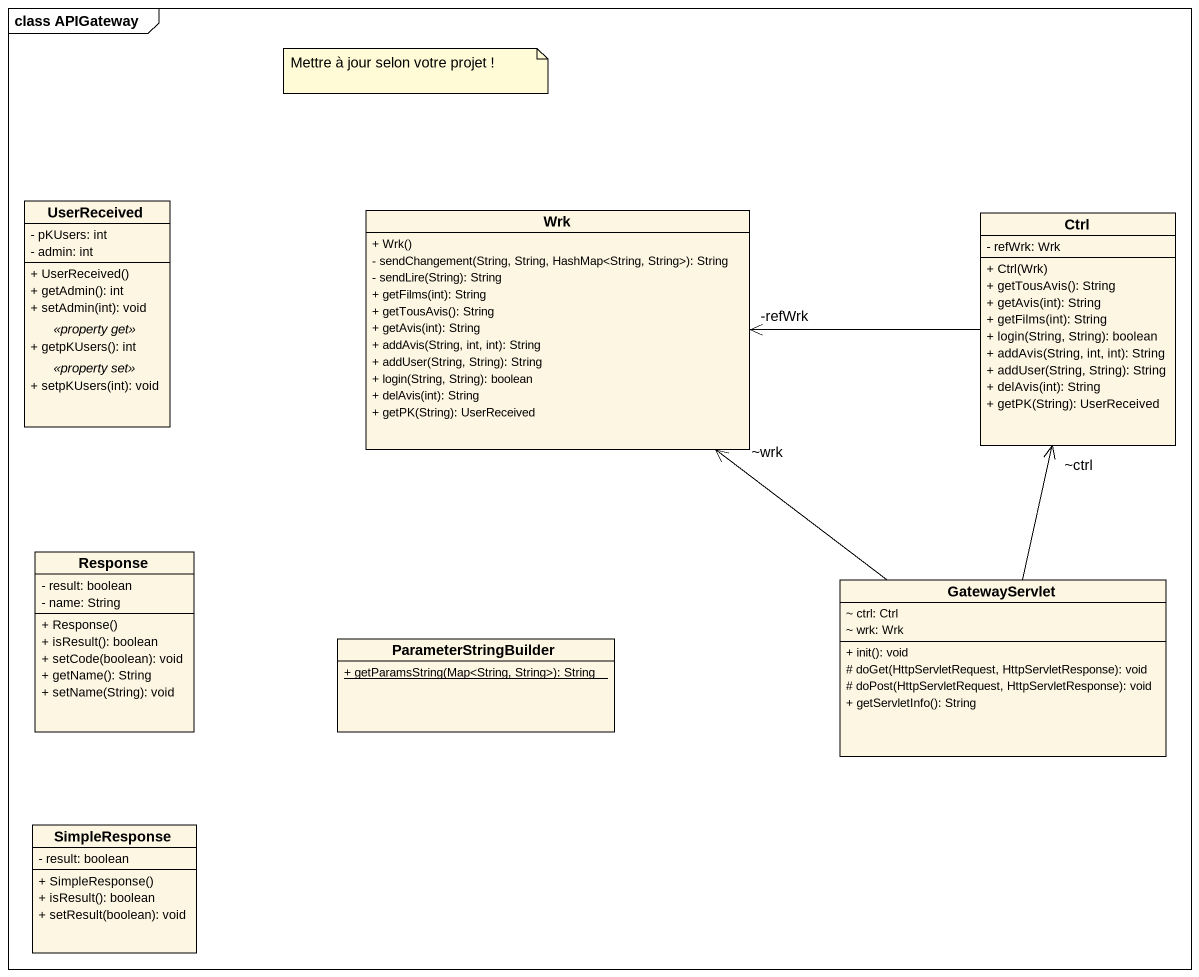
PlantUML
@startuml
mainframe class APIGateway
hide circle
hide empty members
skinparam classAttributeIconSize 0
class UserReceived {
  - pKUsers: int
  - admin: int
  --
  + UserReceived()
  + getAdmin(): int
  + setAdmin(int): void
  .. <<property get>> ..
  + getpKUsers(): int
  .. <<property set>> ..
  + setpKUsers(int): void
}
class Wrk {
  + Wrk()
  - sendChangement(String, String, HashMap<String, String>): String
  - sendLire(String): String
  + getFilms(int): String
  + getTousAvis(): String
  + getAvis(int): String
  + addAvis(String, int, int): String
  + addUser(String, String): String
  + login(String, String): boolean
  + delAvis(int): String
  + getPK(String): UserReceived
}
class Ctrl {
  - refWrk: Wrk
  + Ctrl(Wrk)
  + getTousAvis(): String
  + getAvis(int): String
  + getFilms(int): String
  + login(String, String): boolean
  + addAvis(String, int, int): String
  + addUser(String, String): String
  + delAvis(int): String
  + getPK(String): UserReceived
}
class Response {
  - result: boolean
  - name: String
  + Response()
  + isResult(): boolean
  + setCode(boolean): void
  + getName(): String
  + setName(String): void
}
class GatewayServlet {
  ~ ctrl: Ctrl
  ~ wrk: Wrk
  + init(): void
  # doGet(HttpServletRequest, HttpServletResponse): void
  # doPost(HttpServletRequest, HttpServletResponse): void
  + getServletInfo(): String
}
class ParameterStringBuilder {
  {static} + getParamsString(Map<String, String>): String
}
class SimpleResponse {
  - result: boolean
  + SimpleResponse()
  + isResult(): boolean
  + setResult(boolean): void
}
Ctrl -left-> "-refWrk" Wrk
GatewayServlet -up-> "~wrk" Wrk
GatewayServlet -up-> "~ctrl" Ctrl
note as N1
  Mettre à jour selon votre projet !
end note
@enduml
